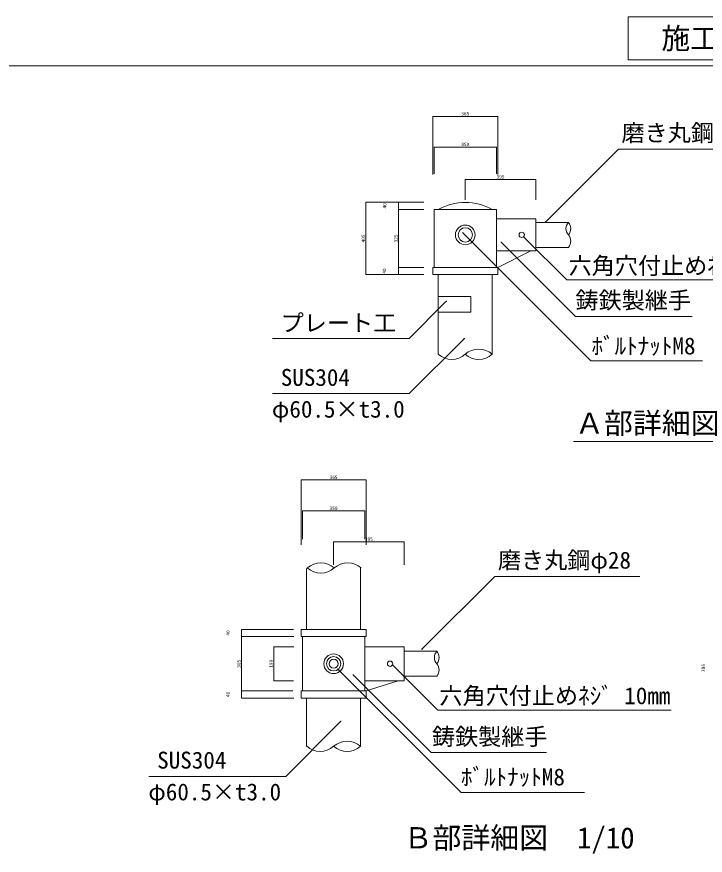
# Model space of a CAD drawing. Units: millimetres at full size, sheet at 1:50. Extents: x 449 to 14140, y 6261 to 15594.
# Drawn here: x 8115 to 11972, y 10897 to 15594 of the extents above; entities that cross this region are included whole.
import ezdxf
from ezdxf.enums import TextEntityAlignment as Align

# ---------------------------------------------------------------- set-up
doc = ezdxf.new("R2010")
doc.units = ezdxf.units.MM
doc.header["$LTSCALE"] = 50
for name, color, linetype, lineweight in [('0_2', 7, 'Continuous', 13), ('寸法', 1, 'Continuous', 13), ('本', 7, 'Continuous', 13)]:
    doc.layers.add(name, color=color, linetype=linetype, lineweight=lineweight)
doc.styles.add('ＭＳ ゴシック', font='')
doc.styles.get('ＭＳ ゴシック').set_extended_font_data('MS Gothic')

# ---------------------------------------------------------------- blocks, each defined once
blk = doc.blocks.new('filled_dot')
at = {"color": 0, "linetype": 'Continuous', "lineweight": -2, "const_width": 1.25}
blk.add_lwpolyline([(-0.625, 0, 1), (0.625, 0, 1)], format="xyb", close=True, dxfattribs=at)

msp = doc.modelspace()

# ---------------------------------------------------------------- linework, layer by layer
at = {"layer": '0_2'}
for p, q in [((10476.26, 14027.72), (10658.15, 14027.72)), ((10658.15, 14027.72), (10658.15, 13938.6)), ((10658.15, 13938.6), (10476.26, 13938.6))]:
    msp.add_line(p, q, dxfattribs=at)
at = {"layer": '寸法'}
for p, q in [((10445, 15035.73), (10810.02, 15035.73)), ((10445, 14711.2), (10445, 15035.73)), ((10810.02, 14711.2), (10810.02, 15035.73)), ((10452.51, 14864.34), (10802.52, 14864.34)), ((10452.51, 14713.7), (10452.51, 14864.34)), ((10802.52, 14713.7), (10802.52, 14864.34)), ((10627.51, 14682.28), (11022.52, 14682.28)), ((10627.51, 14568.62), (10627.51, 14682.28)), ((11022.52, 14568.62), (11022.52, 14682.28)), ((10070.51, 14554.88), (10070.51, 14149.87)), ((10395.6, 14554.88), (10070.51, 14554.88)), ((10253.76, 14554.88), (10253.76, 14514.88)), ((10395.6, 14554.88), (10253.76, 14554.88)), ((10253.76, 14514.88), (10253.76, 14554.88)), ((10395.6, 14514.88), (10253.76, 14514.88)), ((10253.76, 14514.88), (10253.76, 14189.87)), ((10395.6, 14514.88), (10253.76, 14514.88)), ((10395.6, 14189.87), (10253.76, 14189.87)), ((10253.76, 14189.87), (10253.76, 14149.87)), ((10395.6, 14189.87), (10253.76, 14189.87)), ((10253.76, 14149.87), (10253.76, 14189.87)), ((10395.6, 14149.87), (10070.51, 14149.87)), ((10395.6, 14149.87), (10253.76, 14149.87)), ((9707.36, 12999.52), (10072.38, 12999.52)), ((9707.36, 12636.12), (9707.36, 12999.52)), ((10072.38, 12636.12), (10072.38, 12999.52)), ((9714.86, 12825.98), (10064.88, 12825.98)), ((9714.86, 12668.45), (9714.86, 12825.98)), ((10064.88, 12668.45), (10064.88, 12825.98)), ((9889.87, 12653.35), (10284.88, 12653.35)), ((9889.87, 12523.37), (9889.87, 12653.35)), ((10284.88, 12523.37), (10284.88, 12653.35)), ((9374.56, 12162.21), (9374.56, 12122.21)), ((9664.61, 12162.21), (9374.56, 12162.21)), ((9374.56, 12162.21), (9374.56, 12122.21)), ((9667.46, 12122.21), (9374.56, 12122.21)), ((9374.56, 12122.21), (9374.56, 11817.2)), ((9667.46, 12122.21), (9374.56, 12122.21)), ((9554.64, 12064.7), (9554.64, 11874.7)), ((9667.46, 12064.7), (9554.64, 12064.7)), ((9664.61, 11874.7), (9554.64, 11874.7)), ((9661.76, 11817.2), (9374.56, 11817.2)), ((9374.56, 11817.2), (9374.56, 11777.19)), ((9661.76, 11817.2), (9374.56, 11817.2)), ((9374.56, 11777.19), (9374.56, 11817.2)), ((9667.46, 11777.19), (9374.56, 11777.19))]:
    msp.add_line(p, q, dxfattribs=at)
at = {"layer": '寸法', "color": 3}
msp.add_line((11234.2, 13215.03), (12097.52, 13215.03), dxfattribs=at)
at = {"layer": '寸法'}
for points in [[(11076.92, 14444.73), (11082.22, 14450.04), (11484.88, 14852.7), (12296.91, 14852.7)], [(10613.95, 14384.35), (10619.25, 14379.04), (11331.59, 13666.7), (11957, 13666.7)], [(10828.62, 14331.79), (10833.92, 14326.48), (11245.3, 13915.1), (11898.92, 13915.1)], [(10954.42, 14362.03), (10959.73, 14356.73), (11196.75, 14119.71), (12507.1, 14119.71)], [(10520.82, 13999.89), (10515.52, 13994.59), (10313.54, 13792.61), (9547.67, 13792.61)], [(10621.96, 13791.56), (10616.66, 13786.26), (10313.54, 13483.14), (9547.67, 13483.14)], [(10384.8, 12050.9), (10390.1, 12056.21), (10792.76, 12458.86), (11604.79, 12458.86)], [(9913.96, 11939.75), (9919.26, 11934.45), (10604.76, 11248.96), (11295.91, 11248.96)], [(10221.25, 11962.28), (10226.56, 11956.98), (10472.92, 11710.61), (11781.61, 11710.61)], [(9999.71, 11907.98), (10005.01, 11902.68), (10435.76, 11471.92), (11081.88, 11471.92)], [(9929.84, 11647.41), (9924.54, 11642.11), (9621.42, 11338.99), (8855.55, 11338.99)]]:
    msp.add_lwpolyline(points, dxfattribs=at)
at = {"layer": '本'}
for p, q in [((11539.39, 15594.26), (14139.95, 15594.26)), ((11539.39, 15594.26), (11539.39, 15352.38)), ((11539.39, 15352.38), (14139.95, 15352.38)), ((10452.51, 14514.88), (10452.51, 14189.87)), ((10452.51, 14514.88), (10802.52, 14514.88)), ((10802.52, 14514.88), (10802.52, 14189.87)), ((10802.52, 14462.38), (11022.52, 14462.38)), ((11022.52, 14462.38), (11022.52, 14282.38)), ((11022.52, 14442.38), (11205.01, 14442.38)), ((11022.52, 14442.38), (11205.01, 14442.38)), ((10802.52, 14282.38), (11022.52, 14282.38)), ((10995.61, 14282.58), (10810.02, 14189.87)), ((11022.52, 14302.38), (11205.01, 14302.38)), ((11022.52, 14302.37), (11205.01, 14302.37)), ((10445, 14189.87), (10810.02, 14189.87)), ((10445, 14189.87), (10445, 14149.87)), ((10810.02, 14189.87), (10810.02, 14149.87)), ((10445, 14149.87), (10810.02, 14149.87)), ((10476.26, 14149.87), (10476.26, 13703.92)), ((10778.77, 14149.87), (10778.77, 13703.93)), ((9738.81, 12503.51), (9738.81, 12162.21)), ((10041.09, 12511.36), (10041.09, 12162.21)), ((9707.56, 12162.21), (10072.57, 12162.21)), ((9707.56, 12162.21), (9707.56, 12122.21)), ((9707.56, 12122.21), (10072.57, 12122.21)), ((9715.06, 12122.21), (9715.06, 11817.2)), ((10065.07, 12122.21), (10065.07, 11822.23)), ((10072.57, 12162.21), (10072.57, 12122.21)), ((10065.07, 12064.7), (10285.08, 12064.7)), ((10285.08, 12064.7), (10285.08, 11874.7)), ((10285.08, 12039.71), (10467.56, 12039.71)), ((10285.08, 12039.7), (10467.56, 12039.7)), ((10285.08, 11899.7), (10467.56, 11899.7)), ((10285.08, 11899.7), (10467.56, 11899.7)), ((10065.07, 11874.7), (10285.08, 11874.7)), ((10072.57, 11817.2), (10251.22, 11873.48)), ((9707.56, 11817.2), (10072.57, 11817.2)), ((9707.56, 11817.2), (9707.56, 11777.19)), ((10072.57, 11817.2), (10072.57, 11777.19)), ((9707.56, 11777.19), (10072.57, 11777.19)), ((9738.81, 11776.66), (9738.81, 11506.52)), ((10041.09, 11747.19), (10041.09, 11510.45)), ((10041.32, 11773.82), (10041.32, 11506.52))]:
    msp.add_line(p, q, dxfattribs=at)
at = {"layer": '本', "color": 6}
msp.add_lwpolyline([(14139.95, 15319.95), (449.31, 15319.95), (449.31, 6260.88), (14139.95, 6260.88)], close=True, dxfattribs=at)
at = {"layer": '本'}
for centre, radius in [((10627.51, 14372.38), 55), ((10627.51, 14372.38), 40), ((10943.64, 14372.46), 15), ((9890.06, 11969.7), 55), ((9890.06, 11969.7), 40), ((9890.06, 11969.7), 25), ((10206.2, 11969.79), 15)]:
    msp.add_circle(centre, radius, dxfattribs=at)
for centre, radius, start, end in [((10627.51, 14238.28), 315.26, 61.32915, 118.67085), ((11244.14, 14407.38), 52.5, 138.19, 221.80999), ((11165.88, 14407.38), 52.5, 318.19, 41.81), ((11165.88, 14337.38), 52.5, 318.19, 41.81), ((10703.02, 13619.5), 113.27, 48.19, 131.80999), ((10552, 13788.34), 113.27, 228.19, 311.80999), ((10703.02, 13788.34), 113.27, 228.19, 311.80999), ((9818.21, 12421.93), 113.27, 48.19, 131.80999), ((9818.21, 12590.77), 113.27, 228.19, 311.80999), ((9969.23, 12421.93), 113.27, 48.19, 131.80999), ((10506.7, 12004.7), 52.5, 138.19, 221.80999), ((10428.43, 12004.7), 52.5, 318.19, 41.81), ((10428.43, 11934.7), 52.5, 318.19, 41.81), ((9965.57, 11423.18), 113.27, 48.19, 131.80999), ((9814.55, 11592.03), 113.27, 228.19, 311.80999), ((9965.57, 11592.03), 113.27, 228.19, 311.80999)]:
    msp.add_arc(centre, radius, start, end, dxfattribs=at)

# ---------------------------------------------------------------- block references
at = {"layer": '寸法', "xscale": 2, "yscale": 2}
for p in [(10445, 15035.73), (10452.51, 14864.34), (10627.51, 14682.28), (9707.36, 12999.52), (9714.86, 12825.98), (9889.87, 12653.35)]:
    msp.add_blockref('filled_dot', p, dxfattribs=at)
at = {"layer": '寸法'}
for p, xscale, yscale, rotation in [((10810.02, 15035.73), 2, 2, 180), ((10802.52, 14864.34), 2, 2, 180), ((11022.52, 14682.28), 2, 2, 180), ((10070.51, 14554.88), 2, 2, 270), ((10253.76, 14554.88), 2, 2, 270), ((10253.76, 14514.88), 2, 2, 90), ((10253.76, 14514.88), 2, 2, 270), ((11076.92, 14444.73), 3, 3, 45), ((10613.95, 14384.35), 3, 3, 315), ((10828.62, 14331.79), 3, 3, 315), ((10954.42, 14362.03), 3, 3, 315), ((10253.76, 14189.87), 2, 2, 90), ((10253.76, 14189.87), 2, 2, 270), ((10070.51, 14149.87), 2, 2, 90), ((10253.76, 14149.87), 2, 2, 90), ((10520.82, 13999.89), 3, 3, 225), ((10621.96, 13791.56), 3, 3, 225), ((10072.38, 12999.52), 2, 2, 180), ((10064.88, 12825.98), 2, 2, 180), ((10284.88, 12653.35), 2, 2, 180), ((9374.56, 12162.21), 2, 2, 270), ((9374.56, 12122.21), 2, 2, 90), ((9374.56, 12122.21), 2, 2, 270), ((9554.64, 12064.7), 2, 2, 270), ((10384.8, 12050.9), 3, 3, 45), ((9913.96, 11939.75), 3, 3, 315), ((10221.25, 11962.28), 3, 3, 315), ((9999.71, 11907.98), 3, 3, 315), ((9554.64, 11874.7), 2, 2, 90), ((9374.56, 11817.2), 2, 2, 90), ((9374.56, 11817.2), 2, 2, 270), ((9374.56, 11777.19), 2, 2, 90), ((9929.84, 11647.41), 3, 3, 225)]:
    msp.add_blockref('filled_dot', p, dxfattribs=dict(at, xscale=xscale, yscale=yscale, rotation=rotation))

# ---------------------------------------------------------------- texts
at = {"layer": '寸法', "style": 'ＭＳ ゴシック'}
for s, p in [('365', (10627.51, 15050.73)), ('350', (10627.51, 14879.34)), ('395', (10825.02, 14697.28)), ('365', (9889.87, 13014.52)), ('350', (9889.87, 12840.98)), ('395', (10087.38, 12668.35))]:
    msp.add_text(s, height=18.99, dxfattribs=at).set_placement(p, align=Align.MIDDLE_CENTER)
at = {"layer": '寸法', "color": 3, "style": 'ＭＳ ゴシック'}
for s, height, p in [('磨き丸鋼φ28', 94.94, (11502.53, 14868.04)), ('六角穴付止めﾈｼﾞ 10mm', 94.94, (11206.17, 14123.85)), ('鋳鉄製継手', 94.94, (11244.62, 13930.33)), ('プレート工', 94.94, (9593.42, 13803.34)), ('ﾎﾞﾙﾄﾅｯﾄM8', 94.94, (11334.85, 13674.11)), ('SUS304', 94.94, (9593.89, 13498.08)), ('φ60.5×t3.0', 94.94, (9543.98, 13320.05)), ('Ａ部詳細図\u3000', 118.7, (11242.46, 13222.47)), ('磨き丸鋼φ28', 94.94, (10810.41, 12474.21)), ('六角穴付止めﾈｼﾞ 10mm', 94.94, (10482.34, 11714.76)), ('鋳鉄製継手', 94.94, (10440.74, 11485.53)), ('SUS304', 94.94, (8901.77, 11353.94)), ('ﾎﾞﾙﾄﾅｯﾄM8', 94.94, (10603.3, 11259.68)), ('φ60.5×t3.0', 94.94, (8851.86, 11175.9)), ('Ｂ部詳細図\u30001/10', 118.7, (10281.79, 10899.8))]:
    msp.add_text(s, height=height, dxfattribs=at).set_placement(p, align=Align.BOTTOM_LEFT)
at = {"layer": '寸法', "style": 'ＭＳ ゴシック'}
for s, p in [('40', (10176.35, 14534.88)), ('405', (10055.51, 14352.38)), ('325', (10238.76, 14352.38)), ('40', (10174.29, 14169.87)), ('40', (9297.94, 12142.21)), ('305', (9359.56, 11969.7)), ('190', (9539.64, 11969.7)), ('385', (11960.43, 11946.12)), ('40', (9297.94, 11797.19))]:
    msp.add_text(s, height=18.99, rotation=90, dxfattribs=at).set_placement(p, align=Align.MIDDLE_CENTER)
at = {"layer": '本', "style": 'ＭＳ ゴシック'}
msp.add_text('施工単価コ－ド', height=118.7, dxfattribs=at).set_placement((12292.39, 15473.32), align=Align.MIDDLE_CENTER)

doc.saveas('drawing.dxf')
